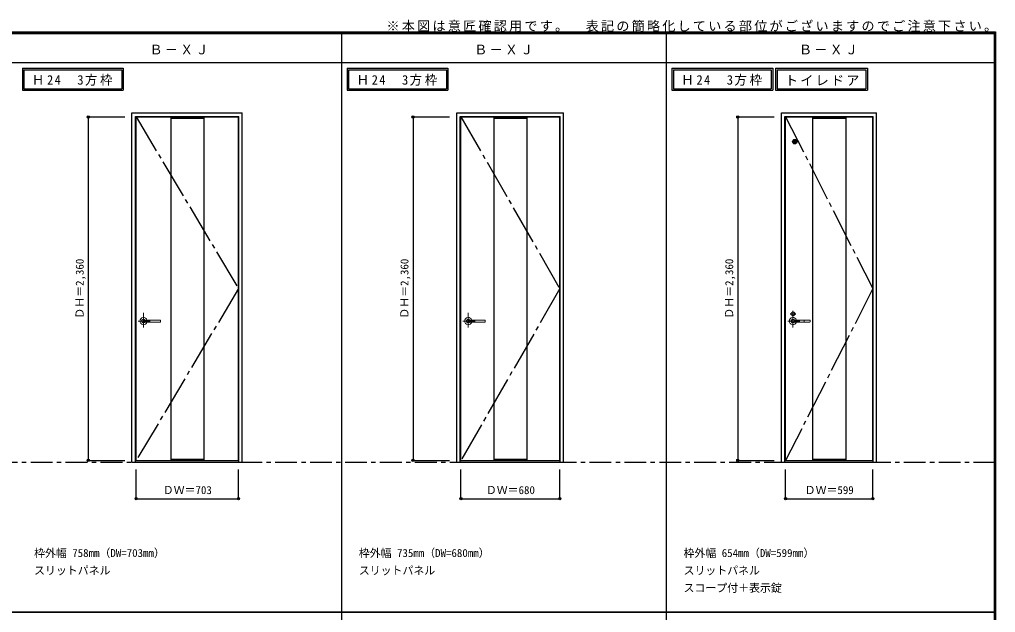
# Model space of a CAD drawing. Units: millimetres, scale not verified. Extents: x -6000 to 5700, y -4307 to 4260.
# Drawn here: x -1007 to 5700, y 186 to 4260 of the extents above; entities that cross this region are included whole.
import ezdxf
from ezdxf.enums import TextEntityAlignment as Align

# ---------------------------------------------------------------- set-up
doc = ezdxf.new("R2010")
doc.units = ezdxf.units.MM
doc.header["$LTSCALE"] = 30
doc.header["$PDMODE"] = 32
doc.header["$PDSIZE"] = 15
for name, pattern in [('CHAIN1', [8, 5, -1, 1, -1]), ('CHAIN2', [12, 9, -1, 1, -1]), ('DASHED1', [1.8, 1.2, -0.6])]:
    doc.linetypes.add(name, pattern=pattern)
for name, color, linetype in [('0-1_通り芯', 4, 'CHAIN1'), ('0-2_扉', 3, 'Continuous'), ('0-3_仕上げ', 7, 'Continuous'), ('0-4_枠', 3, 'Continuous'), ('0-7', 7, 'CHAIN2'), ('0-A_文字', 7, 'Continuous'), ('0-B_寸法', 7, 'Continuous'), ('0-C_ハッチ', 4, 'DASHED1'), ('F-1_枠', 6, 'Continuous')]:
    doc.layers.add(name, color=color, linetype=linetype)
doc.layers.add('0-5_レバー', color=7, linetype='Continuous', lineweight=18)
doc.styles.add('ＭＳ ゴシック', font='')
doc.styles.get('ＭＳ ゴシック').set_extended_font_data('MS Gothic')

msp = doc.modelspace()

# ---------------------------------------------------------------- linework, layer by layer
at = {"layer": '0-1_通り芯'}
msp.add_line((4288.5, 2238.5), (4328.5, 2238.5), dxfattribs=at)
at = {"layer": '0-2_扉'}
for p, q in [((-205.2, 3591), (497.8, 3591)), ((-205.2, 1231), (-205.2, 3591)), ((497.8, 1231), (497.8, 3591)), ((2026.4, 3591), (2706.4, 3591)), ((2026.4, 1231), (2026.4, 3591)), ((2706.4, 1231), (2706.4, 3591)), ((4258, 3591), (4857, 3591)), ((4258, 1231), (4258, 3591)), ((4857, 1231), (4857, 3591)), ((-205.2, 1231), (497.8, 1231)), ((2026.4, 1231), (2706.4, 1231)), ((4258, 1231), (4857, 1231))]:
    msp.add_line(p, q, dxfattribs=at)
at = {"layer": '0-2_扉', "color": 7}
msp.add_circle((4321, 3421), 15, dxfattribs=at)
at = {"layer": '0-3_仕上げ', "color": 3}
for p, q in [((32.3, 3591), (32.3, 1231)), ((260.3, 3591), (260.3, 1231)), ((2252.4, 3591), (2252.4, 1231)), ((2480.4, 3591), (2480.4, 1231)), ((4443.5, 3591), (4443.5, 1231)), ((4671.5, 3591), (4671.5, 1231))]:
    msp.add_line(p, q, dxfattribs=at)
at = {"layer": '0-3_仕上げ'}
for p, q in [((32.3, 3583), (260.3, 3583)), ((2252.4, 3583), (2480.4, 3583)), ((4443.5, 3583), (4671.5, 3583)), ((32.3, 1239), (260.3, 1239)), ((2252.4, 1239), (2480.4, 1239)), ((4443.5, 1239), (4671.5, 1239))]:
    msp.add_line(p, q, dxfattribs=at)
at = {"layer": '0-4_枠'}
for p, q in [((-234.2, 3618), (523.8, 3618)), ((-234.2, 1218), (-234.2, 3618)), ((-210.2, 3594), (499.8, 3594)), ((-210.2, 1218), (-210.2, 3594)), ((499.8, 1218), (499.8, 3594)), ((523.8, 1218), (523.8, 3618)), ((1997.4, 3618), (2732.4, 3618)), ((1997.4, 1218), (1997.4, 3618)), ((2021.4, 3594), (2708.4, 3594)), ((2021.4, 1218), (2021.4, 3594)), ((2708.4, 1218), (2708.4, 3594)), ((2732.4, 1218), (2732.4, 3618)), ((4229, 3618), (4883, 3618)), ((4229, 1218), (4229, 3618)), ((4253, 3594), (4859, 3594)), ((4253, 1218), (4253, 3594)), ((4859, 1218), (4859, 3594)), ((4883, 1218), (4883, 3618)), ((-234.2, 1218), (523.8, 1218)), ((1997.4, 1218), (2732.4, 1218)), ((4229, 1218), (4883, 1218))]:
    msp.add_line(p, q, dxfattribs=at)
at = {"layer": '0-5_レバー', "color": 4, "linetype": 'CHAIN1'}
for p, q in [((-154.7, 2244.96), (-154.7, 2145.11)), ((2076.9, 2244.96), (2076.9, 2145.11)), ((4308.5, 2258.5), (4308.5, 2145.11)), ((-107.9, 2188.5), (-190.92, 2188.5)), ((2123.7, 2188.5), (2040.68, 2188.5)), ((4355.3, 2188.5), (4272.28, 2188.5))]:
    msp.add_line(p, q, dxfattribs=at)
at = {"layer": '0-5_レバー'}
for p, q in [((-37.7, 2188.5), (-37.7, 2193.99)), ((-37.7, 2188.5), (-37.7, 2183)), ((2193.9, 2188.5), (2193.9, 2193.99)), ((2193.9, 2188.5), (2193.9, 2183)), ((4385, 2188.5), (4385, 2193.99)), ((4385, 2188.5), (4385, 2183)), ((4425.5, 2188.5), (4425.5, 2193.99)), ((4425.5, 2188.5), (4425.5, 2183))]:
    msp.add_line(p, q, dxfattribs=at)
for points in [[(-144.74, 2195.49), (-145.51, 2196.28), (-147.48, 2197.65), (-149.73, 2198.66), (-152.16, 2199.29), (-154.7, 2199.5), (-157.24, 2199.29), (-159.67, 2198.66), (-161.92, 2197.65), (-163.89, 2196.28), (-165.51, 2194.61), (-166.71, 2192.71), (-167.45, 2190.65), (-167.7, 2188.5), (-167.45, 2186.35), (-166.71, 2184.29), (-165.51, 2182.39), (-163.89, 2180.72), (-161.92, 2179.35), (-159.67, 2178.34), (-157.24, 2177.71), (-154.7, 2177.5), (-152.16, 2177.71), (-149.73, 2178.34), (-147.48, 2179.35), (-145.51, 2180.72), (-144.74, 2181.51)], [(-39.2, 2195.5), (-48.93, 2195.5), (-59.11, 2195.5), (-68.71, 2195.5), (-77.7, 2195.5), (-86.11, 2195.5), (-93.92, 2195.5), (-100.74, 2195.5), (-107.04, 2195.5), (-112.8, 2195.5), (-118.05, 2195.5), (-122.84, 2195.5), (-127.5, 2195.5), (-131.7, 2195.5), (-135.45, 2195.5), (-137.45, 2195.5), (-139.3, 2195.5), (-141.31, 2195.49), (-143.72, 2195.49), (-145.21, 2195.49), (-146.75, 2195.49), (-148.27, 2195.49), (-149.37, 2195.49), (-149.83, 2195.49), (-149.83, 2195.48)], [(-149.68, 2181.51), (-149.55, 2181.51), (-149.11, 2181.51), (-148.39, 2181.51), (-147.37, 2181.51), (-146.11, 2181.51), (-144.76, 2181.51), (-141.9, 2181.51), (-138.92, 2181.5), (-135.9, 2181.5), (-132.86, 2181.5), (-129.79, 2181.5), (-126.71, 2181.5), (-122.71, 2181.5), (-118.3, 2181.5), (-113.33, 2181.5), (-107.8, 2181.5), (-101.71, 2181.5), (-95.06, 2181.5), (-87.85, 2181.5), (-79.26, 2181.5), (-70, 2181.5), (-60.06, 2181.5), (-49.45, 2181.5), (-39.2, 2181.5)], [(-39.2, 2195.5), (-48.28, 2195.5), (-48.68, 2195.5)], [(2086.86, 2195.49), (2086.09, 2196.28), (2084.12, 2197.65), (2081.88, 2198.66), (2079.44, 2199.29), (2076.9, 2199.5), (2074.36, 2199.29), (2071.93, 2198.66), (2069.68, 2197.65), (2067.71, 2196.28), (2066.09, 2194.61), (2064.89, 2192.71), (2064.15, 2190.65), (2063.9, 2188.5), (2064.15, 2186.35), (2064.89, 2184.29), (2066.09, 2182.39), (2067.71, 2180.72), (2069.68, 2179.35), (2071.93, 2178.34), (2074.36, 2177.71), (2076.9, 2177.5), (2079.44, 2177.71), (2081.88, 2178.34), (2084.12, 2179.35), (2086.09, 2180.72), (2086.86, 2181.51)], [(2192.4, 2195.5), (2182.67, 2195.5), (2172.49, 2195.5), (2162.89, 2195.5), (2153.9, 2195.5), (2145.49, 2195.5), (2137.68, 2195.5), (2130.86, 2195.5), (2124.56, 2195.5), (2118.8, 2195.5), (2113.55, 2195.5), (2108.76, 2195.5), (2104.11, 2195.5), (2099.9, 2195.5), (2096.15, 2195.5), (2094.15, 2195.5), (2092.3, 2195.5), (2090.29, 2195.49), (2087.88, 2195.49), (2086.39, 2195.49), (2084.85, 2195.49), (2083.33, 2195.49), (2082.23, 2195.49), (2081.77, 2195.49), (2081.77, 2195.48)], [(2081.92, 2181.51), (2082.05, 2181.51), (2082.49, 2181.51), (2083.21, 2181.51), (2084.23, 2181.51), (2085.49, 2181.51), (2086.84, 2181.51), (2089.7, 2181.51), (2092.68, 2181.5), (2095.7, 2181.5), (2098.74, 2181.5), (2101.81, 2181.5), (2104.89, 2181.5), (2108.89, 2181.5), (2113.3, 2181.5), (2118.27, 2181.5), (2123.8, 2181.5), (2129.89, 2181.5), (2136.54, 2181.5), (2143.75, 2181.5), (2152.34, 2181.5), (2161.6, 2181.5), (2171.54, 2181.5), (2182.15, 2181.5), (2192.4, 2181.5)], [(2192.4, 2195.5), (2183.32, 2195.5), (2182.92, 2195.5)], [(4318.46, 2195.49), (4317.69, 2196.28), (4315.72, 2197.65), (4313.48, 2198.66), (4311.04, 2199.29), (4308.5, 2199.5), (4305.96, 2199.29), (4303.53, 2198.66), (4301.28, 2197.65), (4299.31, 2196.28), (4297.69, 2194.61), (4296.49, 2192.71), (4295.75, 2190.65), (4295.5, 2188.5), (4295.75, 2186.35), (4296.49, 2184.29), (4297.69, 2182.39), (4299.31, 2180.72), (4301.28, 2179.35), (4303.53, 2178.34), (4305.96, 2177.71), (4308.5, 2177.5), (4311.04, 2177.71), (4313.48, 2178.34), (4315.72, 2179.35), (4317.69, 2180.72), (4318.46, 2181.51)], [(4424, 2195.5), (4414.27, 2195.5), (4404.09, 2195.5), (4394.49, 2195.5), (4385.5, 2195.5), (4377.09, 2195.5), (4369.28, 2195.5), (4362.46, 2195.5), (4356.16, 2195.5), (4350.4, 2195.5), (4345.15, 2195.5), (4340.36, 2195.5), (4335.71, 2195.5), (4331.5, 2195.5), (4327.75, 2195.5), (4325.75, 2195.5), (4323.9, 2195.5), (4321.89, 2195.49), (4319.48, 2195.49), (4317.99, 2195.49), (4316.45, 2195.49), (4314.93, 2195.49), (4313.83, 2195.49), (4313.37, 2195.49), (4313.37, 2195.48)], [(4313.52, 2181.51), (4313.65, 2181.51), (4314.09, 2181.51), (4314.81, 2181.51), (4315.83, 2181.51), (4317.09, 2181.51), (4318.44, 2181.51), (4321.3, 2181.51), (4324.28, 2181.5), (4327.3, 2181.5), (4330.34, 2181.5), (4333.41, 2181.5), (4336.49, 2181.5), (4340.49, 2181.5), (4344.9, 2181.5), (4349.87, 2181.5), (4355.4, 2181.5), (4361.49, 2181.5), (4368.14, 2181.5), (4375.35, 2181.5), (4383.94, 2181.5), (4393.2, 2181.5), (4403.14, 2181.5), (4413.75, 2181.5), (4424, 2181.5)], [(4383.5, 2195.5), (4374.42, 2195.5), (4374.02, 2195.5)], [(4424, 2195.5), (4414.92, 2195.5), (4414.52, 2195.5)]]:
    msp.add_lwpolyline(points, dxfattribs=at)
at = {"layer": '0-5_レバー', "color": 4}
msp.add_circle((4308.5, 2238.5), 13, dxfattribs=at)
at = {"layer": '0-5_レバー'}
for centre, radius, start, end in [((-154.7, 2188.5), 24.55, 16.59952, 343.36736), ((-39.2, 2194), 1.5, 0.00847, 89.9163), ((-39.2, 2194), 1.5, 360, 90.17419), ((-39.2, 2183), 1.5, 270.16419, 0), ((-39.2, 2183), 1.5, 269.91059, 359.99153), ((2076.9, 2188.5), 24.55, 16.59952, 343.36736), ((2192.4, 2194), 1.5, 0.00847, 89.9163), ((2192.4, 2194), 1.5, 360, 90.17419), ((2192.4, 2183), 1.5, 270.16419, 0), ((2192.4, 2183), 1.5, 269.91059, 359.99153), ((4308.5, 2188.5), 24.55, 16.59952, 343.36736), ((4383.5, 2194), 1.5, 0.00847, 89.9163), ((4383.5, 2194), 1.5, 360, 90.17419), ((4383.5, 2183), 1.5, 270.16419, 0), ((4383.5, 2183), 1.5, 269.91059, 359.99153), ((4424, 2194), 1.5, 0.00847, 89.9163), ((4424, 2194), 1.5, 360, 90.17419), ((4424, 2183), 1.5, 270.16419, 0), ((4424, 2183), 1.5, 269.91059, 359.99153)]:
    msp.add_arc(centre, radius, start, end, dxfattribs=at)
at = {"layer": '0-7'}
for p, q in [((-205.2, 3591), (497.8, 2411)), ((2026.4, 3591), (2706.4, 2411)), ((4258, 3591), (4857, 2411)), ((497.8, 2411), (-205.2, 1231)), ((2706.4, 2411), (2026.4, 1231)), ((4857, 2411), (4258, 1231))]:
    msp.add_line(p, q, dxfattribs=at)
at = {"layer": '0-A_文字'}
for p, q in [((-986.8, 3925), (-986.8, 3775)), ((-976.8, 3915), (-976.8, 3785)), ((-976.8, 3915), (-304.18, 3915)), ((-304.18, 3915), (-304.18, 3785)), ((1244.8, 3925), (1244.8, 3775)), ((1254.8, 3915), (1254.8, 3785)), ((1254.8, 3915), (1927.43, 3915)), ((1927.43, 3915), (1927.43, 3785)), ((3476.4, 3925), (3476.4, 3775)), ((3486.4, 3915), (3486.4, 3785)), ((3486.4, 3915), (4159.03, 3915)), ((4159.03, 3915), (4159.03, 3785)), ((4189.03, 3925), (4189.03, 3775)), ((4199.03, 3915), (4199.03, 3785)), ((4199.03, 3915), (4810.06, 3915)), ((4810.06, 3915), (4810.06, 3785)), ((-986.8, 3775), (-294.18, 3775)), ((-976.8, 3785), (-304.18, 3785)), ((1244.8, 3775), (1937.43, 3775)), ((1254.8, 3785), (1927.43, 3785)), ((3476.4, 3775), (4169.03, 3775)), ((3486.4, 3785), (4159.03, 3785)), ((4189.03, 3775), (4820.06, 3775)), ((4199.03, 3785), (4810.06, 3785))]:
    msp.add_line(p, q, dxfattribs=at)
for points in [[(-986.8, 3925), (-294.18, 3925), (-294.18, 3775)], [(1244.8, 3925), (1937.43, 3925), (1937.43, 3775)], [(3476.4, 3925), (4169.03, 3925), (4169.03, 3775)], [(4189.03, 3925), (4820.06, 3925), (4820.06, 3775)]]:
    msp.add_lwpolyline(points, dxfattribs=at)
at = {"layer": '0-B_寸法', "color": 4}
for p, q in [((-534.2, 3591), (-284.2, 3591)), ((-534.2, 3591), (-534.2, 1231)), ((1697.4, 3591), (1947.4, 3591)), ((1697.4, 3591), (1697.4, 1231)), ((3929, 3591), (4179, 3591)), ((3929, 3591), (3929, 1231)), ((-534.2, 1231), (-284.2, 1231)), ((1697.4, 1231), (1947.4, 1231)), ((3929, 1231), (4179, 1231)), ((-205.2, 968), (-205.2, 1168)), ((497.8, 968), (497.8, 1168)), ((2026.4, 968), (2026.4, 1168)), ((2706.4, 968), (2706.4, 1168)), ((4258, 968), (4258, 1168)), ((4857, 968), (4857, 1168)), ((-205.2, 968), (497.8, 968)), ((2026.4, 968), (2706.4, 968)), ((4258, 968), (4857, 968))]:
    msp.add_line(p, q, dxfattribs=at)
at = {"layer": '0-B_寸法'}
for p in [(-534.2, 3591), (1697.4, 3591), (3929, 3591), (-534.2, 1231), (1697.4, 1231), (3929, 1231), (-205.2, 968), (497.8, 968), (2026.4, 968), (2706.4, 968), (4258, 968), (4857, 968)]:
    msp.add_point(p, dxfattribs=at)
at = {"layer": '0-C_ハッチ'}
for p, q in [((4309.5, 3416.1), (4325.9, 3432.5)), ((4309.58, 3426.07), (4315.93, 3432.42)), ((4313.97, 3410.67), (4331.33, 3428.03)), ((4321.72, 3408.52), (4333.48, 3420.28))]:
    msp.add_line(p, q, dxfattribs=at)
at = {"layer": '0-C_ハッチ', "color": 7, "linetype": 'CHAIN1'}
msp.add_line((-5490, 1218), (5690, 1218), dxfattribs=at)
at = {"layer": 'F-1_枠'}
for p, q in [((-6000, 4175), (5700, 4175)), ((-6000, 4170), (5700, 4170)), ((-6000, 4165), (5700, 4165)), ((1204.8, 4175), (1204.8, -3790)), ((3436.4, 4175), (3436.4, -3790)), ((5690, 4175), (5690, -4205)), ((5695, 4175), (5695, -4205)), ((5700, 4175), (5700, -4205)), ((-6000, 3965), (5700, 3965)), ((-6000, 190.5), (5700, 190.5)), ((-6000, 187.5), (5700, 187.5))]:
    msp.add_line(p, q, dxfattribs=at)

# ---------------------------------------------------------------- texts
at = {"layer": '0-A_文字', "style": 'ＭＳ ゴシック'}
for s, p in [('枠外幅 758mm（DW=703mm）', (-906.8, 550.5)), ('枠外幅 735mm（DW=680mm）', (1324.8, 550.5)), ('枠外幅 654mm（DW=599mm）', (3556.4, 550.5)), ('スリットパネル', (-906.8, 430.5)), ('スリットパネル', (1324.8, 430.5)), ('スリットパネル', (3556.4, 430.5)), ('スコープ付＋表示錠', (3556.4, 310.5))]:
    msp.add_text(s, height=54.99, dxfattribs=at).set_placement(p, align=Align.BOTTOM_LEFT)
at = {"layer": '0-A_文字', "char_height": 65.98, "attachment_point": 7, "style": 'ＭＳ ゴシック'}
for s, insert in [('\\T1.17;※本図は意匠確認用です。\u3000表記の簡略化している部位がございますのでご注意下さい。', (1515, 4175)), ('\\T1.17;Ｂ－ＸＪ', (-113.5, 4020)), ('\\T1.17;Ｂ－ＸＪ', (2118.1, 4020)), ('\\T1.17;Ｂ－ＸＪ', (4349.7, 4020)), ('\\T1.22;\\W0.95;Ｈ24\u30003方枠', (-922.14, 3805)), ('\\T1.22;\\W0.95;Ｈ24\u30003方枠', (1309.46, 3805)), ('\\T1.22;\\W0.95;Ｈ24\u30003方枠', (3541.06, 3805)), ('\\T1.17;トイレドア', (4253.69, 3805))]:
    msp.add_mtext(s, dxfattribs=dict(at, insert=insert))
at = {"layer": '0-B_寸法', "style": 'ＭＳ ゴシック'}
for p in [(-549.2, 2204.75), (1682.4, 2204.75), (3914, 2204.75)]:
    msp.add_text('ＤＨ＝2,360', height=54.99, rotation=90, dxfattribs=at).set_placement(p, align=Align.BOTTOM_LEFT)
for s, p in [('ＤＷ＝703', (-22.45, 983)), ('ＤＷ＝680', (2197.65, 983)), ('ＤＷ＝599', (4388.75, 983))]:
    msp.add_text(s, height=54.99, dxfattribs=at).set_placement(p, align=Align.BOTTOM_LEFT)

doc.saveas('drawing.dxf')
